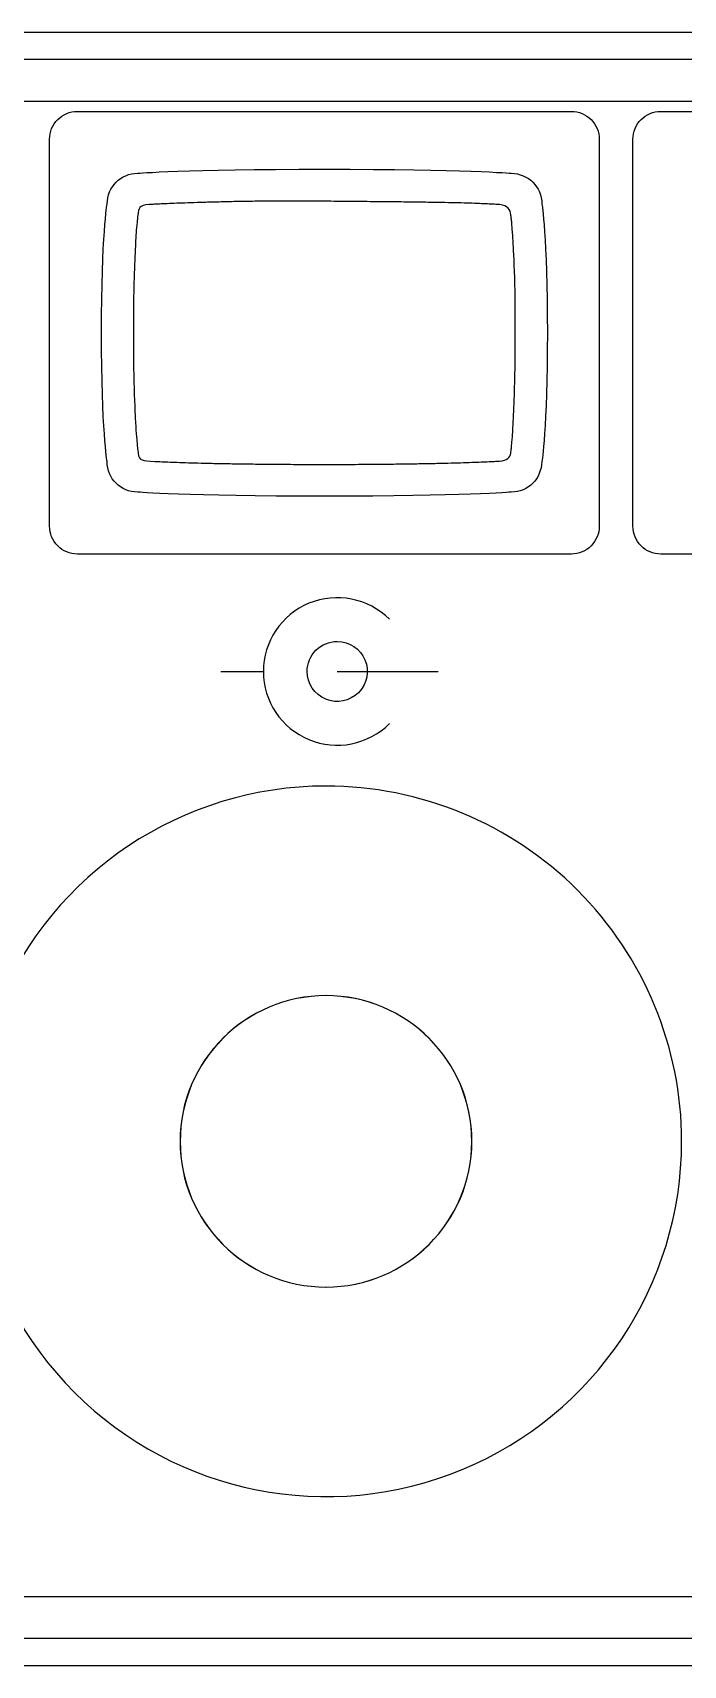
# Model space of a CAD drawing. Extents: x 6 to 420, y 6 to 141.
# Drawn here: x 188.8 to 242.6, y 6 to 141 of the extents above; entities that cross this region are included whole.
import ezdxf

# ---------------------------------------------------------------- set-up
doc = ezdxf.new("R2010")
doc.units = 0
for name, color, linetype in [('Button_labels_and_engraving_sheet_cutout', 7, 'CONTINUOUS'), ('Lower_panel_mounting_plate', 7, 'CONTINUOUS'), ('pcb', 7, 'CONTINUOUS'), ('Upper_panel_', 7, 'CONTINUOUS')]:
    doc.layers.add(name, color=color, linetype=linetype)

msp = doc.modelspace()

# ---------------------------------------------------------------- linework, layer by layer
at = {"layer": 'Button_labels_and_engraving_sheet_cutout', "color": 1}
for points in [[(208.925209, 127.024819), (208.941367, 127.021729)], [(197.426742, 124.784766), (197.426742, 124.779097)], [(228.420504, 125.218269), (228.420504, 125.223938)], [(228.499874, 124.232917), (228.499874, 124.227247)], [(228.539559, 123.590557), (228.539559, 123.596226)], [(197.239655, 121.113981), (197.239655, 121.108312)], [(197.273671, 110.207076), (197.273671, 110.201407)], [(228.505543, 108.032929), (228.505543, 108.038599)], [(228.539559, 108.669762), (228.539559, 108.675431)], [(197.466427, 107.034566), (197.466427, 107.028897)], [(228.471528, 107.490236), (228.471528, 107.495905)]]:
    msp.add_lwpolyline(points, dxfattribs=at)
msp.add_lwpolyline([(226.956975, 105.503771)], close=True, dxfattribs=at)
for points in [[(203.000794, 126.915713), (202.610747, 126.904374), (202.248195, 126.893036), (201.910305, 126.882548)], [(204.246622, 126.948878), (203.805834, 126.93754), (203.388291, 126.926201), (203.000794, 126.915713)], [(205.641836, 126.982044), (205.150592, 126.97354), (204.688544, 126.959367), (204.246622, 126.948878)], [(207.203161, 127.004721), (206.652105, 126.999052), (206.133081, 126.990548), (205.641836, 126.982044)], [(208.941367, 127.021729), (208.335036, 127.018894), (207.753649, 127.01039), (207.203161, 127.004721)], [(210.835196, 127.024819), (210.165935, 127.026463), (209.531257, 127.027653), (208.925209, 127.024819)], [(212.933686, 127.01348), (212.204047, 127.021984), (211.504739, 127.021984), (210.835196, 127.024819)], [(215.037562, 126.990803), (214.366884, 126.996472), (213.665025, 127.004976), (212.933686, 127.01348)], [(216.952934, 126.973795), (216.345185, 126.979464), (215.707956, 126.985134), (215.037562, 126.990803)], [(218.691424, 126.956787), (218.141502, 126.962456), (217.5621, 126.968126), (216.952934, 126.973795)], [(220.263803, 126.939779), (219.769724, 126.945448), (219.241912, 126.951118), (218.691424, 126.956787)], [(221.659017, 126.917102), (221.214828, 126.922771), (220.754481, 126.93411), (220.263803, 126.939779)], [(222.904845, 126.900094), (222.519616, 126.908598), (222.102073, 126.911433), (221.659017, 126.917102)], [(197.500443, 125.582011), (197.500443, 125.48705), (197.472096, 125.37083), (197.466427, 125.22768)], [(197.534458, 125.864342), (197.534458, 125.798862), (197.506112, 125.698515), (197.500443, 125.582011)], [(198.483215, 126.736847), (197.585765, 126.681004), (197.619498, 126.438642), (197.534458, 125.864342)], [(198.920601, 126.759524), (198.750522, 126.75102), (198.603688, 126.745351), (198.483215, 126.736847)], [(199.474208, 126.78787), (199.270114, 126.779366), (199.085861, 126.768028), (198.920601, 126.759524)], [(200.149705, 126.816217), (199.900256, 126.804878), (199.676602, 126.799209), (199.474208, 126.78787)], [(200.963532, 126.849382), (200.676099, 126.840878), (200.402556, 126.826705), (200.149705, 126.816217)], [(201.910305, 126.882548), (201.571848, 126.871209), (201.258336, 126.85987), (200.963532, 126.849382)], [(223.989948, 126.877417), (223.652625, 126.885921), (223.294042, 126.89159), (222.904845, 126.900094)], [(224.936721, 126.84907), (224.645036, 126.860409), (224.327838, 126.868913), (223.989948, 126.877417)], [(225.744879, 126.815905), (225.492596, 126.827244), (225.224438, 126.838582), (224.936721, 126.84907)], [(226.420376, 126.787559), (226.216281, 126.796062), (225.994612, 126.804566), (225.744879, 126.815905)], [(226.973983, 126.759212), (226.806739, 126.767716), (226.623904, 126.77622), (226.420376, 126.787559)], [(227.417038, 126.736535), (227.297983, 126.742204), (227.144912, 126.750708), (226.973983, 126.759212)], [(228.352472, 125.882767), (228.298614, 126.293394), (228.083181, 126.671338), (227.417038, 126.736535)], [(228.380819, 125.59488), (228.380819, 125.711951), (228.352472, 125.811164), (228.352472, 125.882767)], [(228.420504, 125.223938), (228.420504, 125.342143), (228.392157, 125.461482), (228.380819, 125.59488)], [(197.381387, 124.242073), (197.381387, 124.056403), (197.353041, 123.84389), (197.347372, 123.61091)], [(197.426742, 124.779097), (197.398395, 124.612703), (197.395561, 124.432249), (197.381387, 124.242073)], [(197.466427, 125.22768), (197.466427, 125.087648), (197.43808, 124.942458), (197.426742, 124.784766)], [(228.460189, 124.764272), (228.431842, 124.933784), (228.431842, 125.084615), (228.420504, 125.218269)], [(228.499874, 124.227247), (228.471528, 124.428224), (228.471528, 124.605219), (228.460189, 124.764272)], [(228.539559, 123.596226), (228.539559, 123.82725), (228.511213, 124.044668), (228.499874, 124.232917)], [(197.307686, 122.891164), (197.307686, 122.630093), (197.27934, 122.35105), (197.273671, 122.05517)], [(197.347372, 123.61091), (197.347372, 123.388673), (197.319025, 123.153936), (197.307686, 122.891164)], [(228.579244, 122.865284), (228.579244, 123.119552), (228.550898, 123.359817), (228.539559, 123.590557)], [(228.61326, 122.029289), (228.61326, 122.329422), (228.584913, 122.60906), (228.579244, 122.865284)], [(197.273671, 122.05517), (197.273671, 121.756936), (197.245324, 121.445465), (197.239655, 121.113981)], [(228.647276, 121.082545), (228.647276, 121.41179), (228.618929, 121.731141), (228.61326, 122.029289)], [(197.239655, 121.108312), (197.239655, 120.778104), (197.211308, 120.425672), (197.211308, 120.050847)], [(228.675622, 120.030635), (228.675622, 120.406765), (228.675622, 120.752195), (228.647276, 121.082545)], [(197.211308, 120.050847), (197.211308, 119.677438), (197.182962, 119.284528), (197.182962, 118.871604)], [(197.182962, 118.871604), (197.182962, 118.45939), (197.182962, 118.023137), (197.182962, 117.565002)], [(228.703969, 118.856921), (228.703969, 119.267463), (228.703969, 119.658588), (228.675622, 120.030635)], [(228.703969, 117.555846), (228.703969, 118.010523), (228.703969, 118.447144), (228.703969, 118.856921)], [(197.182962, 117.565002), (197.182962, 117.107178), (197.182962, 116.631325), (197.182962, 116.131066)], [(228.703969, 116.132994), (228.703969, 116.629454), (228.702268, 117.103663), (228.703969, 117.555846)], [(197.182962, 116.131066), (197.182962, 115.629872), (197.184663, 115.152886), (197.182962, 114.697074)], [(228.703969, 114.710142), (228.703969, 115.164451), (228.703969, 115.637497), (228.703969, 116.132994)], [(197.182962, 114.697074), (197.182962, 114.238939), (197.182962, 113.797074), (197.182962, 113.385001)], [(228.675622, 112.235352), (228.675622, 112.6074), (228.703969, 112.998525), (228.703969, 113.409067)], [(228.703969, 113.409067), (228.703969, 113.818844), (228.703969, 114.255465), (228.703969, 114.710142)], [(197.182962, 113.385001), (197.182962, 112.974742), (197.211308, 112.585346), (197.211308, 112.20573)], [(197.211308, 112.20573), (197.211308, 111.831046), (197.239655, 111.484199), (197.239655, 111.153821)], [(228.647276, 111.177887), (228.647276, 111.51144), (228.675622, 111.864977), (228.675622, 112.235352)], [(197.239655, 111.153821), (197.239655, 110.816866), (197.268001, 110.49964), (197.273671, 110.207076)], [(228.61326, 110.236698), (228.61326, 110.535952), (228.641606, 110.848217), (228.647276, 111.177887)], [(197.273671, 110.201407), (197.273671, 109.900963), (197.302017, 109.624783), (197.307686, 109.37094)], [(197.307686, 109.37094), (197.307686, 109.114404), (197.336033, 108.868782), (197.347372, 108.640111)], [(228.539559, 108.675431), (228.539559, 108.899935), (228.567906, 109.138556), (228.579244, 109.400704)], [(228.579244, 109.400704), (228.579244, 109.663476), (228.607591, 109.942122), (228.61326, 110.236698)], [(197.347372, 108.640111), (197.375718, 108.409654), (197.375718, 108.1987), (197.381387, 108.014504)], [(197.381387, 108.014504), (197.381387, 107.82515), (197.409734, 107.650394), (197.426742, 107.483008)], [(228.471528, 107.495905), (228.471528, 107.652378), (228.499874, 107.832095), (228.505543, 108.032929)], [(228.505543, 108.038599), (228.505543, 108.227103), (228.53389, 108.437207), (228.539559, 108.669762)], [(197.426742, 107.483008), (197.455088, 107.314063), (197.455088, 107.162466), (197.466427, 107.034566)], [(197.466427, 107.028897), (197.466427, 106.895385), (197.494773, 106.770944), (197.500443, 106.663482)], [(197.500443, 106.663482), (197.500443, 106.56512), (197.528789, 106.475545), (197.534458, 106.386537)], [(228.363811, 106.37741), (228.363811, 106.450827), (228.392157, 106.552308), (228.392157, 106.67638)], [(228.392157, 106.67638), (228.392157, 106.796002), (228.420504, 106.913357), (228.431842, 107.041795)], [(228.431842, 107.041795), (228.431842, 107.185511), (228.460189, 107.333111), (228.471528, 107.490236)], [(197.534458, 106.386537), (197.534458, 106.300931), (197.562805, 106.231482), (197.562805, 106.187262)], [(197.562805, 106.187262), (197.650679, 105.520325), (197.865262, 105.569365), (198.937042, 105.503771)], [(198.937042, 105.503771), (199.107121, 105.495267), (199.300161, 105.486763), (199.507374, 105.475425)], [(199.507374, 105.475425), (199.714303, 105.466921), (199.940791, 105.458417), (200.193925, 105.447078)], [(200.193925, 105.447078), (200.44054, 105.438574), (200.715501, 105.43007), (201.013139, 105.418732)], [(201.013139, 105.418732), (201.312761, 105.410228), (201.628541, 105.396054), (201.965581, 105.385566)], [(201.965581, 105.385566), (202.304888, 105.374228), (202.671125, 105.368558), (203.061739, 105.35722)], [(203.061739, 105.35722), (203.451503, 105.348716), (203.862527, 105.337377), (204.301898, 105.328873)], [(204.301898, 105.328873), (204.739568, 105.320369), (205.208702, 105.3147), (205.702498, 105.306196)], [(205.702498, 105.306196), (206.19601, 105.297692), (206.707664, 105.289188), (207.252767, 105.283519)], [(218.64692, 105.283519), (219.192306, 105.289188), (219.709062, 105.297692), (220.202575, 105.306196)], [(220.202575, 105.306196), (220.696654, 105.3147), (221.166072, 105.320369), (221.603174, 105.328873)], [(221.603174, 105.328873), (222.042261, 105.337377), (222.453852, 105.345881), (222.843333, 105.35722)], [(222.843333, 105.35722), (223.233948, 105.365724), (223.600468, 105.374228), (223.939492, 105.385566)], [(223.939492, 105.385566), (224.277098, 105.396905), (224.593162, 105.408243), (224.891934, 105.418732)], [(224.891934, 105.418732), (225.189288, 105.43007), (225.463966, 105.43574), (225.711147, 105.447078)], [(225.711147, 105.447078), (225.963431, 105.458417), (226.192187, 105.464086), (226.397699, 105.475425)], [(226.397699, 105.475425), (226.604628, 105.483929), (226.787746, 105.495267), (226.956975, 105.503771)], [(226.956975, 105.503771), (227.11855, 105.512275), (227.265952, 105.523614), (227.405416, 105.532118)], [(227.405416, 105.532118), (228.056535, 105.573503), (228.288409, 105.803677), (228.335464, 106.178134)], [(228.335464, 106.178134), (228.335464, 106.243898), (228.363811, 106.30711), (228.363811, 106.37741)], [(207.252767, 105.283519), (207.799571, 105.27785), (208.377272, 105.27218), (208.980202, 105.266511)], [(208.980202, 105.266511), (209.583982, 105.263676), (210.212707, 105.258007), (210.873747, 105.255172)], [(210.873747, 105.255172), (211.533086, 105.252848), (212.225591, 105.255172), (212.949843, 105.255172)], [(212.949843, 105.255172), (213.674096, 105.255172), (214.366601, 105.252791), (215.02594, 105.255172)], [(215.02594, 105.255172), (215.68698, 105.257497), (216.315988, 105.260842), (216.919485, 105.266511)], [(216.919485, 105.266511), (217.521848, 105.27218), (218.099832, 105.27785), (218.64692, 105.283519)]]:
    msp.add_open_spline(points, degree=3, dxfattribs=at)
at = {"layer": 'Lower_panel_mounting_plate', "color": 1}
for points in [[(5.944258, 140.9519), (5.944258, 127.451887), (5.944258, 100.451861), (5.94284, 100.451861), (5.94284, 73.451835), (5.94284, 46.451809), (5.944258, 46.451809), (5.944258, 32.951796), (5.944258, 5.951628), (419.944657, 5.951628), (419.944657, 32.951796), (419.944657, 46.451809), (419.944657, 46.451809), (419.944657, 73.451835), (419.944657, 100.451861), (419.944657, 100.451861), (419.944657, 127.451887), (419.944657, 140.9519)], [(192.53812, 134.436971)], [(240.727143, 134.436971)]]:
    msp.add_lwpolyline(points, close=True, dxfattribs=at)
for points in [[(192.53812, 134.436971), (233.349567, 134.436971)], [(240.727143, 134.436971), (281.53859, 134.436971)], [(190.241191, 100.139365), (190.241191, 132.140042)], [(235.646496, 132.140042), (235.646496, 100.139365)], [(238.430214, 100.139365), (238.430214, 132.140042)], [(233.349567, 97.842436), (192.53812, 97.842436)], [(281.53859, 97.842436), (240.727143, 97.842436)], [(225.118422, 49.277556), (225.12154, 49.275572)]]:
    msp.add_lwpolyline(points, dxfattribs=at)
for points in [[(190.241191, 132.140042), (190.241191, 132.749225), (190.483189, 133.333458), (190.913946, 133.764216)], [(190.913946, 133.764216), (191.344704, 134.194973), (191.928937, 134.436971), (192.53812, 134.436971)], [(233.349567, 134.436971), (233.958751, 134.436971), (234.542983, 134.194973), (234.973741, 133.764216)], [(234.973741, 133.764216), (235.404499, 133.333458), (235.646496, 132.749225), (235.646496, 132.140042)], [(238.430214, 132.140042), (238.430214, 132.749225), (238.672211, 133.333458), (239.102969, 133.764216)], [(239.102969, 133.764216), (239.533727, 134.194973), (240.11796, 134.436971), (240.727143, 134.436971)], [(190.913946, 98.515191), (190.483189, 98.945949), (190.241191, 99.530182), (190.241191, 100.139365)], [(235.646496, 100.139365), (235.646496, 99.530182), (235.404499, 98.945949), (234.973741, 98.515191)], [(239.102969, 98.515191), (238.672211, 98.945949), (238.430214, 99.530182), (238.430214, 100.139365)], [(192.53812, 97.842436), (191.928937, 97.842436), (191.344704, 98.084434), (190.913946, 98.515191)], [(234.973741, 98.515191), (234.542983, 98.084434), (233.958751, 97.842436), (233.349567, 97.842436)], [(240.727143, 97.842436), (240.11796, 97.842436), (239.533727, 98.084434), (239.102969, 98.515191)], [(213.07145, 61.324585), (206.417396, 61.324585), (201.023344, 55.931582), (201.023344, 49.277556)], [(225.12154, 49.275572), (225.12154, 55.931582), (219.724369, 61.324585), (213.07145, 61.324585)], [(201.023344, 49.277556), (201.023344, 42.624551), (206.417396, 37.230556), (213.07145, 37.230556)], [(213.07145, 37.230556), (219.724369, 37.230556), (225.118422, 42.624551), (225.118422, 49.277556)]]:
    msp.add_open_spline(points, degree=3, dxfattribs=at)
at = {"layer": 'pcb', "color": 3}
for points in [[(47.190492, 135.283737), (378.862892, 135.283737)], [(378.862892, 11.622061), (47.190492, 11.622061)]]:
    msp.add_lwpolyline(points, dxfattribs=at)
at = {"layer": 'Upper_panel_', "color": 1}
for points in [[(387.740784, 138.720748), (38.162871, 138.720748)], [(225.126359, 49.278974), (225.129477, 49.276989)], [(38.162871, 8.185472), (387.740784, 8.185472)]]:
    msp.add_lwpolyline(points, dxfattribs=at)
msp.add_lwpolyline([(197.527939, 129.324455)], close=True, dxfattribs=at)
at = {"layer": 'Upper_panel_', "color": 7}
for points in [[(214.004715, 90.613474)], [(213.080521, 78.655464)]]:
    msp.add_lwpolyline(points, close=True, dxfattribs=at)
for points in [[(204.399661, 88.131167), (207.904459, 88.131167)], [(214.004715, 88.131167), (222.355246, 88.131167)]]:
    msp.add_lwpolyline(points, dxfattribs=at)
at = {"layer": 'Upper_panel_', "color": 1}
for points in [[(197.527939, 129.324455), (197.527939, 129.324455), (201.19484, 129.659398), (212.951827, 129.659398)], [(212.951827, 129.659398), (224.709099, 129.659398), (228.376, 129.324455), (228.376, 129.324455)], [(194.996598, 126.793228), (195.027779, 127.493726), (195.280062, 128.127185), (195.736441, 128.584697)], [(195.736441, 128.584697), (196.193953, 129.042238), (196.826647, 129.324455), (197.527939, 129.324455)], [(228.376, 129.324455), (229.077008, 129.310282), (229.709985, 129.042124), (230.167498, 128.584697)], [(230.167498, 128.584697), (230.62501, 128.127185), (230.907057, 127.494378), (230.907057, 126.793228)], [(194.540503, 116.141016), (194.540503, 124.256784), (194.996598, 126.793228), (194.996598, 126.793228)], [(230.907057, 126.793228), (230.907057, 126.793228), (231.363436, 124.180759), (231.363436, 116.141016)], [(194.996598, 105.488804), (194.996598, 105.488804), (194.540503, 108.025248), (194.540503, 116.141016)], [(231.363436, 116.141016), (231.363436, 108.101273), (230.907057, 105.488804), (230.907057, 105.488804)], [(195.736441, 103.697306), (195.278929, 104.154847), (194.996598, 104.787654), (194.996598, 105.488804)], [(230.907057, 105.488804), (230.875876, 104.788306), (230.623593, 104.154847), (230.167498, 103.697306)], [(197.527939, 102.957548), (196.82693, 102.971721), (196.193953, 103.239879), (195.736441, 103.697306)], [(212.951827, 102.622606), (201.346777, 102.622606), (197.527939, 102.957548), (197.527939, 102.957548)], [(228.376, 102.957548), (228.376, 102.957548), (224.556878, 102.622606), (212.951827, 102.622606)], [(230.167498, 103.697306), (229.709985, 103.239794), (229.077008, 102.957548), (228.376, 102.957548)], [(213.079387, 61.326002), (206.425333, 61.326002), (201.031281, 55.932999), (201.031281, 49.278974)], [(225.129477, 49.276989), (225.129477, 55.932999), (219.732306, 61.326002), (213.079387, 61.326002)], [(201.031281, 49.278974), (201.031281, 42.625969), (206.425333, 37.231973), (213.079387, 37.231973)], [(213.079387, 37.231973), (219.732306, 37.231973), (225.126359, 42.625969), (225.126359, 49.278974)]]:
    msp.add_open_spline(points, degree=3, dxfattribs=at)
at = {"layer": 'Upper_panel_', "color": 7}
for points in [[(218.318312, 92.444694), (216.573621, 94.189429), (213.949698, 94.711342), (211.670145, 93.767052)], [(211.670145, 93.767052), (209.390677, 92.822824), (207.904441, 90.598461), (207.904459, 88.131167)], [(212.249459, 89.886423), (212.714982, 90.351946), (213.346366, 90.613474), (214.004715, 90.613474)], [(214.004715, 90.613474), (215.008714, 90.613474), (215.913853, 90.008679), (216.298067, 89.081105)], [(211.522408, 88.131167), (211.522408, 88.789516), (211.783936, 89.4209), (212.249459, 89.886423)], [(207.904459, 88.131167), (207.904451, 85.663882), (209.390685, 83.43953), (211.670145, 82.495306)], [(213.054777, 85.837815), (212.127203, 86.222029), (211.522408, 87.127168), (211.522408, 88.131167)], [(216.298067, 89.081105), (216.682281, 88.15353), (216.469905, 87.085846), (215.75997, 86.375911)], [(215.75997, 86.375911), (215.050036, 85.665977), (213.982352, 85.453601), (213.054777, 85.837815)], [(211.670145, 82.495306), (213.949698, 81.551016), (216.573621, 82.072929), (218.318312, 83.817664)], [(213.080521, 78.655464), (201.19908, 78.655464), (190.487563, 71.498257), (185.940732, 60.521237)], [(233.852415, 70.051463), (228.343366, 75.560512), (220.871492, 78.655464), (213.080521, 78.655464)], [(242.456416, 49.279569), (242.456416, 57.070541), (239.361464, 64.542414), (233.852415, 70.051463)], [(185.940732, 60.521237), (181.393902, 49.544217), (183.907179, 36.909121), (192.308626, 28.507674)], [(224.322189, 22.139781), (235.299209, 26.686611), (242.456416, 37.398128), (242.456416, 49.279569)], [(192.308626, 28.507674), (200.710073, 20.106227), (213.345169, 17.59295), (224.322189, 22.139781)]]:
    msp.add_open_spline(points, degree=3, dxfattribs=at)

doc.saveas('drawing.dxf')
